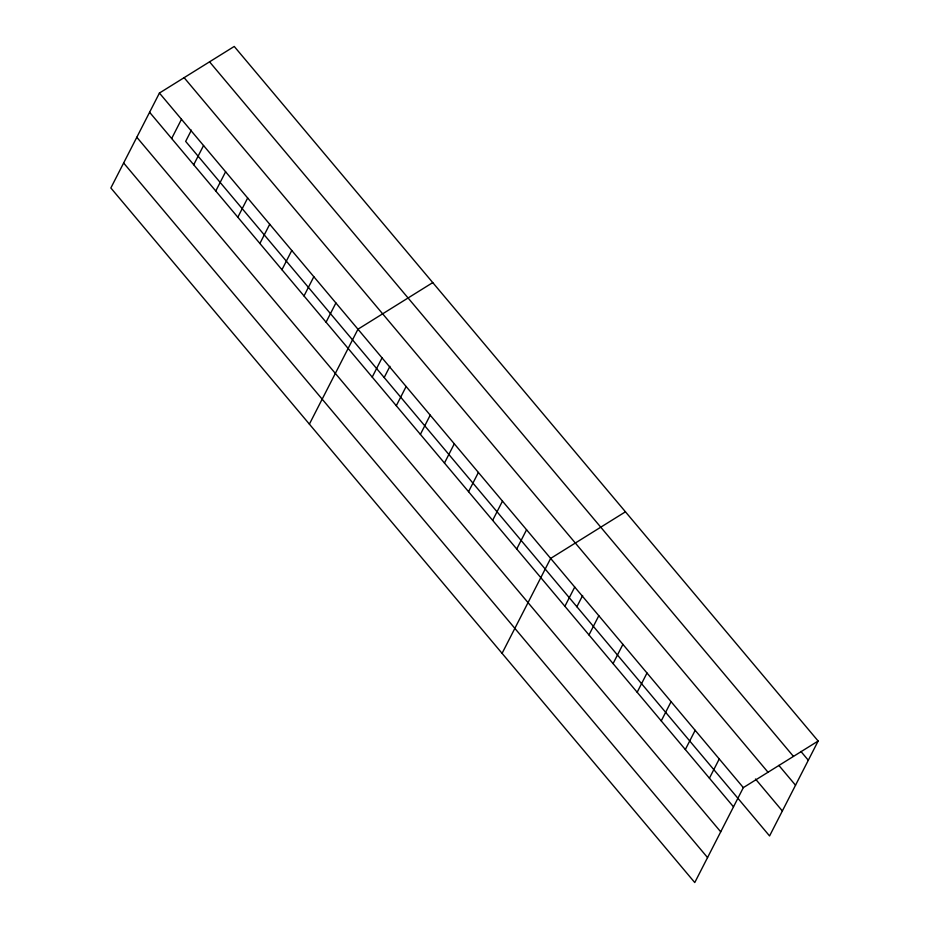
<?xml version="1.0" encoding="UTF-8"?>
<svg xmlns="http://www.w3.org/2000/svg" width="929" height="929" viewBox="0 0 929 929"><rect width="100%" height="100%" fill="white"/><g stroke="black" fill="none" stroke-linecap="round" stroke-linejoin="round"><path stroke-width="1.39" d="M159.428 93.051L110.853 187.972L694.764 882.55L743.339 787.618L818.147 741.028L234.236 46.45L159.428 93.051L743.339 787.618M171.656 138.514L181.492 119.284M191.409 130.141L185.661 141.382L769.572 835.949L818.147 741.028M193.708 164.747L203.556 145.528M215.772 190.991L225.608 171.76M237.836 217.223L247.671 198.005M259.888 243.468L269.724 224.249M281.952 269.712L291.787 250.482M304.004 295.945L313.839 276.726M326.067 322.189L335.903 302.959M309.38 424.135L357.967 329.203L432.763 282.602M372.215 377.081L382.051 357.851M384.188 377.534L389.936 366.293M396.3 405.729L406.136 386.499M420.384 434.377L430.22 415.158M444.468 463.025L454.304 443.807M468.553 491.685L478.389 472.455M492.649 520.333L502.484 501.114M516.733 548.981L526.569 529.762M502.078 653.342L550.653 558.41L625.449 511.809M564.902 606.289L574.737 587.058M576.874 606.742L582.634 595.501M588.986 634.937L598.822 615.718M613.07 663.585L622.906 644.366M637.166 692.244L647.002 673.014M661.251 720.892L671.086 701.662M685.335 749.54L695.171 730.322M709.419 778.188L719.255 758.97M800.903 751.433L808.311 760.247M209.548 61.825L793.459 756.403M778.85 765.391L795.526 785.226M184.116 77.664L768.028 772.243M755.486 779.013L782.357 810.971M149.592 112.27L733.504 806.848M136.807 137.248L720.718 831.827M123.638 162.993L707.55 857.572"/></g></svg>
